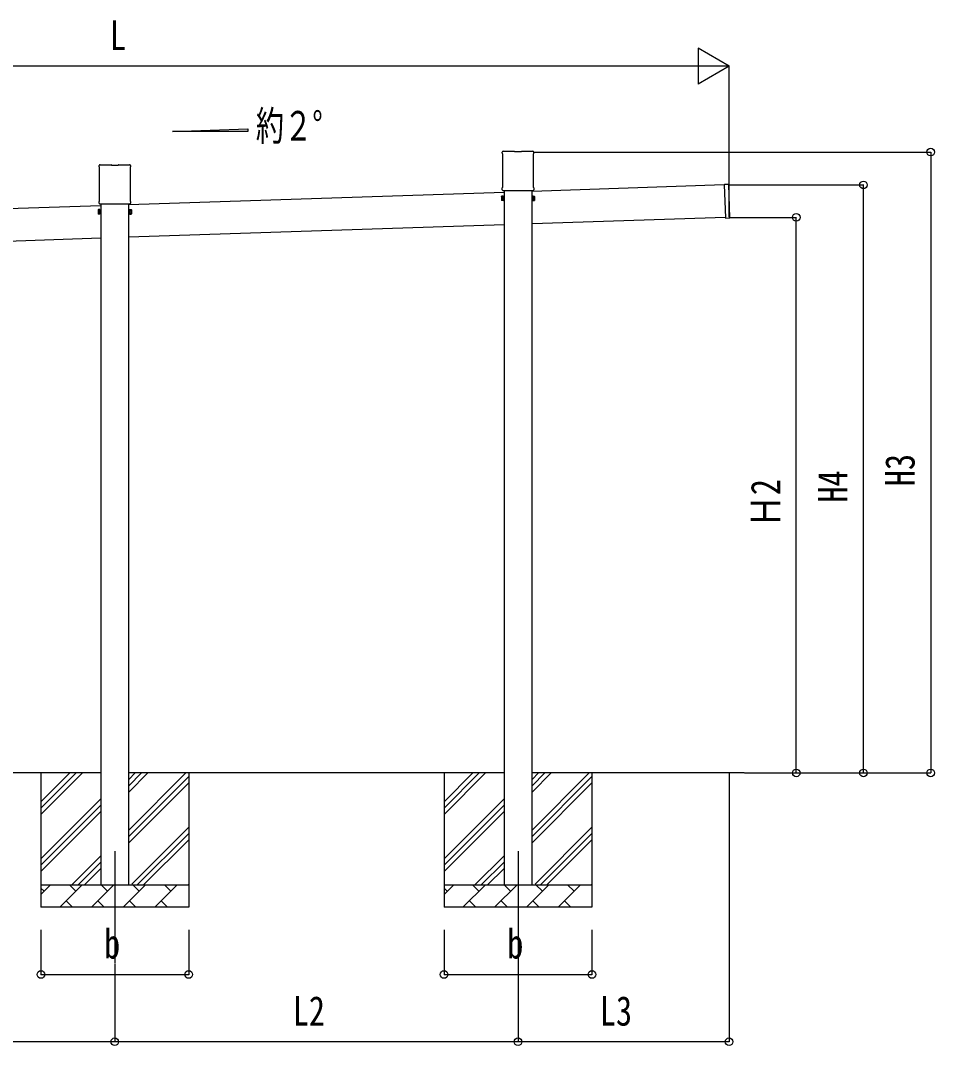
# Model space of a CAD drawing. Units: millimetres, scale not verified. Extents: x -16820 to 16820, y -11880 to 11880.
# Drawn here: x -5508 to -1428, y -4200 to 376 of the extents above; entities that cross this region are included whole.
import ezdxf
from ezdxf.enums import TextEntityAlignment as Align

# ---------------------------------------------------------------- set-up
doc = ezdxf.new("R2010")
doc.units = ezdxf.units.MM
doc.header["$LTSCALE"] = 50
for name, color, linetype in [('0-2_USER1', 3, 'Continuous'), ('0-4_YKK_12', 2, 'Continuous'), ('0-5_YKK_13', 4, 'Continuous'), ('0-6_YKK_A1', 4, 'Continuous'), ('0-7_YKK_D', 6, 'Continuous')]:
    doc.layers.add(name, color=color, linetype=linetype)
doc.styles.add('ＭＳ ゴシック', font='')
doc.styles.get('ＭＳ ゴシック').set_extended_font_data('MS Gothic')

msp = doc.modelspace()

# ---------------------------------------------------------------- linework, layer by layer
at = {"layer": '0-4_YKK_12'}
for p, q in [((-5087.37, -3333.48), (-5087.37, -3833.48)), ((-3287.37, -3333.48), (-3287.37, -3833.48))]:
    msp.add_line(p, q, dxfattribs=at)
at = {"layer": '0-5_YKK_13'}
for p, q in [((-3357.62, -216.78), (-3357.62, -211.83)), ((-3355.83, -220.24), (-3355.83, -220.24)), ((-3355.62, -220.65), (-3355.62, -220.65)), ((-3355.62, -367.4), (-3355.62, -220.65)), ((-3353.37, -207.58), (-3303.37, -207.58)), ((-3302.87, -210.58), (-3302.87, -208.08)), ((-3271.87, -210.58), (-3302.87, -210.58)), ((-3271.87, -208.08), (-3271.87, -210.58)), ((-3271.37, -207.58), (-3221.37, -207.58)), ((-3219.12, -220.65), (-3219.12, -220.65)), ((-3219.12, -220.65), (-3219.12, -367.4)), ((-3218.91, -220.24), (-3218.91, -220.24)), ((-3217.12, -211.83), (-3217.12, -216.78)), ((-5157.62, -276.77), (-5157.62, -271.82)), ((-5153.37, -267.57), (-5103.37, -267.57)), ((-5102.87, -270.57), (-5102.87, -268.07)), ((-5071.87, -270.57), (-5102.87, -270.57)), ((-5071.87, -268.07), (-5071.87, -270.57)), ((-5071.37, -267.57), (-5021.37, -267.57)), ((-5017.12, -271.82), (-5017.12, -276.77)), ((-5155.83, -280.23), (-5155.83, -280.23)), ((-5155.62, -280.64), (-5155.62, -280.64)), ((-5155.62, -427.39), (-5155.62, -280.64)), ((-5019.12, -280.64), (-5019.12, -280.64)), ((-5019.12, -280.64), (-5019.12, -427.39)), ((-5018.91, -280.23), (-5018.91, -280.23)), ((-2366.65, -357.26), (-2361.72, -505.18)), ((-2347.18, -356.11), (-2366.17, -356.74)), ((-2341.73, -504.51), (-2346.66, -356.59)), ((-3357.62, -379.28), (-3357.62, -371.28)), ((-3355.92, -382.68), (-3355.92, -382.68)), ((-3355.83, -367.81), (-3355.83, -367.81)), ((-3355.62, -367.4), (-3355.62, -367.4)), ((-3355.46, -382.78), (-3219.28, -382.78)), ((-3219.12, -367.4), (-3219.12, -367.4)), ((-3218.91, -367.81), (-3218.91, -367.81)), ((-3217.12, -371.28), (-3217.12, -379.28)), ((-5157.62, -439.27), (-5157.62, -431.27)), ((-5155.92, -442.67), (-5155.92, -442.67)), ((-5155.83, -427.8), (-5155.83, -427.8)), ((-5155.62, -427.39), (-5155.62, -427.39)), ((-5155.46, -442.77), (-5019.28, -442.77)), ((-5019.12, -427.39), (-5019.12, -427.39)), ((-5018.91, -427.8), (-5018.91, -427.8)), ((-5017.12, -431.27), (-5017.12, -439.27)), ((-2361.21, -505.66), (-2342.22, -505.03))]:
    msp.add_line(p, q, dxfattribs=at)
for points in [[(-3355.81, -382.74), (-3355.87, -382.71), (-3355.92, -382.68)], [(-3355.64, -382.78), (-3355.8, -382.74), (-3355.81, -382.74)], [(-3355.75, -382.69), (-3355.62, -382.75), (-3355.46, -382.78)], [(-3355.46, -382.78), (-3355.62, -382.78), (-3355.62, -382.78), (-3355.64, -382.78)], [(-3219.1, -382.78), (-3219.12, -382.78), (-3219.12, -382.78), (-3219.28, -382.78)], [(-3218.93, -382.74), (-3219.09, -382.78), (-3219.1, -382.78)], [(-3218.82, -382.68), (-3218.82, -382.68), (-3218.93, -382.74)], [(-5155.81, -442.73), (-5155.87, -442.7), (-5155.92, -442.67)], [(-5155.64, -442.77), (-5155.8, -442.73), (-5155.81, -442.73)], [(-5155.75, -442.68), (-5155.62, -442.74), (-5155.46, -442.77)], [(-5155.46, -442.77), (-5155.62, -442.77), (-5155.62, -442.77), (-5155.64, -442.77)], [(-5019.1, -442.77), (-5019.12, -442.77), (-5019.12, -442.77), (-5019.28, -442.77)], [(-5018.93, -442.73), (-5019.09, -442.76), (-5019.1, -442.77)], [(-5018.82, -442.67), (-5018.82, -442.67), (-5018.93, -442.73)]]:
    msp.add_lwpolyline(points, dxfattribs=at)
for centre, radius, start, end in [((-3353.37, -211.83), 4.25, 90, 180), ((-3353.37, -216.78), 4.25, 180, 234.62358), ((-3356.12, -220.65), 0.5, 0.0463, 54.58271), ((-3221.37, -211.83), 4.25, 0, 90), ((-3218.62, -220.65), 0.5, 125.41729, 179.9537), ((-3221.37, -216.78), 4.25, 305.37642, 0), ((-5153.37, -271.82), 4.25, 90, 180), ((-5021.37, -271.82), 4.25, 0, 90), ((-5153.37, -276.77), 4.25, 180, 234.62358), ((-5156.12, -280.64), 0.5, 0.0463, 54.58271), ((-5018.62, -280.64), 0.5, 125.41729, 179.9537), ((-5021.37, -276.77), 4.25, 305.37642, 0), ((-2366.15, -357.24), 0.5, 91.90882, 181.90882), ((-2347.16, -356.61), 0.5, 1.90882, 91.90882), ((-3353.37, -371.28), 4.25, 125.37642, 180), ((-3353.37, -379.28), 4.25, 180, 233.11111), ((-3356.12, -367.4), 0.5, 305.41588, 359.95511), ((-3218.62, -367.4), 0.5, 180.04713, 234.58188), ((-3221.37, -371.28), 4.25, 0, 54.62358), ((-3221.37, -379.28), 4.25, 306.88889, 0), ((-5153.37, -431.27), 4.25, 125.37642, 180), ((-5153.37, -439.27), 4.25, 180, 233.11111), ((-5156.12, -427.39), 0.5, 305.41588, 359.95511), ((-5018.62, -427.39), 0.5, 180.04713, 234.58188), ((-5021.37, -431.27), 4.25, 0, 54.62358), ((-5021.37, -439.27), 4.25, 306.88889, 0), ((-2361.22, -505.16), 0.5, 181.90882, 271.90882), ((-2342.23, -504.53), 0.5, 271.90882, 1.90882)]:
    msp.add_arc(centre, radius, start, end, dxfattribs=at)
for centre, major_axis, ratio, start_param, end_param in [((-3303.31, -208.01), (0.481, -0.181), 0.828259, 1.9947436, 1.996569), ((-3303.37, -208.08), (0.354, 0.354), 0.999467, 5.4996506, 7.06672), ((-3303.31, -208.01), (-0.181, 0.481), 0.828259, 4.2866163, 4.2884417), ((-3271.37, -208.08), (-0.354, 0.354), 0.999467, 5.4996506, 7.06672), ((-3271.43, -208.01), (0.181, 0.481), 0.828259, 1.9947436, 1.996569), ((-3271.43, -208.01), (0.481, 0.181), 0.828259, 1.1450236, 1.146849), ((-5103.31, -268), (0.481, -0.181), 0.828259, 1.9947436, 1.996569), ((-5103.37, -268.07), (0.354, 0.354), 0.999467, 5.4996506, 7.06672), ((-5103.31, -268), (-0.181, 0.481), 0.828259, 4.2866163, 4.2884417), ((-5071.37, -268.07), (-0.354, 0.354), 0.999467, 5.4996506, 7.06672), ((-5071.43, -268), (0.181, 0.481), 0.828259, 1.9947436, 1.996569), ((-5071.43, -268), (0.481, 0.181), 0.828259, 1.1450236, 1.146849)]:
    msp.add_ellipse(centre, major_axis=major_axis, ratio=ratio, start_param=start_param, end_param=end_param, dxfattribs=at)
at = {"layer": '0-6_YKK_A1'}
for p, q in [((-4830, -119.98), (-4494, -107.57)), ((-4494, -119.98), (-4830, -119.98)), ((-4494, -107.57), (-4494, -119.98)), ((-2366.62, -358.29), (-3224.87, -386.89)), ((-3349.87, -391.06), (-5024.87, -446.88)), ((-3361.37, -409.48), (-3360.61, -408.16)), ((-3361.37, -409.48), (-3361.37, -426.48)), ((-3349.87, -382.78), (-3349.87, -3483.48)), ((-3224.87, -3483.48), (-3224.87, -382.78)), ((-3213.37, -409.48), (-3214.13, -408.16)), ((-3213.37, -409.48), (-3213.37, -426.48)), ((-5149.87, -451.05), (-6824.87, -506.87)), ((-5149.87, -442.77), (-5149.87, -3483.48)), ((-5024.87, -3483.48), (-5024.87, -442.77)), ((-3361.37, -426.48), (-3360.61, -427.79)), ((-3354.37, -413.07), (-3360.61, -413.07)), ((-3354.37, -422.88), (-3360.61, -422.88)), ((-3354.37, -427.79), (-3360.61, -427.79)), ((-3351.87, -427.18), (-3354.37, -427.18)), ((-3222.87, -427.18), (-3220.37, -427.18)), ((-3220.37, -413.07), (-3214.13, -413.07)), ((-3220.37, -422.88), (-3214.13, -422.88)), ((-3220.37, -427.79), (-3214.13, -427.79)), ((-3213.37, -426.48), (-3214.13, -427.79)), ((-5161.37, -469.57), (-5160.61, -468.25)), ((-5161.37, -469.57), (-5161.37, -486.57)), ((-5161.37, -486.57), (-5160.61, -487.88)), ((-5154.37, -473.16), (-5160.61, -473.16)), ((-5154.37, -482.97), (-5160.61, -482.97)), ((-5154.37, -487.88), (-5160.61, -487.88)), ((-5151.87, -487.27), (-5154.37, -487.27)), ((-5022.87, -487.27), (-5020.37, -487.27)), ((-5020.37, -473.16), (-5014.13, -473.16)), ((-5020.37, -482.97), (-5014.13, -482.97)), ((-5020.37, -487.88), (-5014.13, -487.88)), ((-5013.37, -469.57), (-5014.13, -468.25)), ((-5013.37, -486.57), (-5014.13, -487.88)), ((-5013.37, -469.57), (-5013.37, -486.57)), ((-2361.79, -503.21), (-3224.87, -531.97)), ((-3349.87, -536.14), (-5024.87, -591.96)), ((-5149.87, -596.13), (-6824.87, -651.95)), ((-5149.87, -2983.48), (-6824.87, -2983.48)), ((-5417.37, -2983.48), (-5417.37, -3583.48)), ((-5417.37, -3168.53), (-5232.32, -2983.48)), ((-5417.37, -3140.24), (-5260.61, -2983.48)), ((-5417.37, -3111.96), (-5288.89, -2983.48)), ((-3349.87, -2983.48), (-5024.87, -2983.48)), ((-5024.87, -3238.58), (-4769.77, -2983.48)), ((-5024.87, -3040.59), (-4967.76, -2983.48)), ((-5024.87, -3012.3), (-4996.05, -2983.48)), ((-5024.87, -3068.87), (-4939.48, -2983.48)), ((-5024.87, -3266.86), (-4757.37, -2999.36)), ((-4757.37, -2983.48), (-4757.37, -3583.48)), ((-3617.37, -2983.48), (-3617.37, -3583.48)), ((-3617.37, -3168.53), (-3432.32, -2983.48)), ((-3617.37, -3140.24), (-3460.61, -2983.48)), ((-3617.37, -3111.96), (-3488.89, -2983.48)), ((-2277.76, -2983.48), (-3224.87, -2983.48)), ((-3224.87, -3238.58), (-2969.77, -2983.48)), ((-3224.87, -3040.59), (-3167.76, -2983.48)), ((-3224.87, -3012.3), (-3196.05, -2983.48)), ((-3224.87, -3068.87), (-3139.48, -2983.48)), ((-3224.87, -3266.86), (-2957.37, -2999.36)), ((-2957.37, -2983.48), (-2957.37, -3583.48)), ((-5024.87, -3295.15), (-4757.37, -3027.65)), ((-3224.87, -3295.15), (-2957.37, -3027.65)), ((-5417.37, -3366.52), (-5149.87, -3099.02)), ((-3617.37, -3366.52), (-3349.87, -3099.02)), ((-5417.37, -3394.8), (-5149.87, -3127.3)), ((-5417.37, -3423.09), (-5149.87, -3155.59)), ((-3617.37, -3394.8), (-3349.87, -3127.3)), ((-3617.37, -3423.09), (-3349.87, -3155.59)), ((-5011.27, -3479.53), (-4757.37, -3225.64)), ((-3211.27, -3479.53), (-2957.37, -3225.64)), ((-4986.93, -3483.48), (-4757.37, -3253.92)), ((-4958.65, -3483.48), (-4757.37, -3282.2)), ((-3186.93, -3483.48), (-2957.37, -3253.92)), ((-3158.65, -3483.48), (-2957.37, -3282.2)), ((-5279.77, -3483.48), (-5149.87, -3353.58)), ((-5251.49, -3483.48), (-5149.87, -3381.86)), ((-3479.77, -3483.48), (-3349.87, -3353.58)), ((-3451.49, -3483.48), (-3349.87, -3381.86)), ((-5223.2, -3483.48), (-5149.87, -3410.15)), ((-3423.2, -3483.48), (-3349.87, -3410.15)), ((-5417.37, -3483.48), (-4757.37, -3483.48)), ((-5417.37, -3526.37), (-5374.48, -3483.48)), ((-5403.03, -3512.03), (-5417.37, -3497.69)), ((-5333.06, -3583.48), (-5233.06, -3483.48)), ((-5261.61, -3512.03), (-5290.16, -3483.48)), ((-5191.64, -3583.48), (-5091.64, -3483.48)), ((-5120.19, -3512.03), (-5148.74, -3483.48)), ((-5050.21, -3583.48), (-4950.21, -3483.48)), ((-4978.77, -3512.03), (-5007.32, -3483.48)), ((-4908.79, -3583.48), (-4808.79, -3483.48)), ((-4837.35, -3512.03), (-4865.9, -3483.48)), ((-4760.66, -3483.48), (-4757.37, -3480.19)), ((-3617.37, -3483.48), (-2957.37, -3483.48)), ((-3617.37, -3526.37), (-3574.48, -3483.48)), ((-3603.03, -3512.03), (-3617.37, -3497.69)), ((-3533.06, -3583.48), (-3433.06, -3483.48)), ((-3461.61, -3512.03), (-3490.16, -3483.48)), ((-3391.64, -3583.48), (-3291.64, -3483.48)), ((-3320.19, -3512.03), (-3348.74, -3483.48)), ((-3250.21, -3583.48), (-3150.21, -3483.48)), ((-3178.77, -3512.03), (-3207.32, -3483.48)), ((-3108.79, -3583.48), (-3008.79, -3483.48)), ((-3037.35, -3512.03), (-3065.9, -3483.48)), ((-2960.66, -3483.48), (-2957.37, -3480.19)), ((-5304.5, -3554.92), (-5275.95, -3583.48)), ((-5163.08, -3554.92), (-5134.53, -3583.48)), ((-5021.66, -3554.92), (-4993.11, -3583.48)), ((-4880.24, -3554.92), (-4851.69, -3583.48)), ((-3504.5, -3554.92), (-3475.95, -3583.48)), ((-3363.08, -3554.92), (-3334.53, -3583.48)), ((-3221.66, -3554.92), (-3193.11, -3583.48)), ((-3080.24, -3554.92), (-3051.69, -3583.48)), ((-4757.37, -3583.48), (-5417.37, -3583.48)), ((-2957.37, -3583.48), (-3617.37, -3583.48))]:
    msp.add_line(p, q, dxfattribs=at)
for points in [[(-3354.37, -427.79), (-3354.37, -408.16), (-3360.61, -408.16)], [(-3354.37, -427.18), (-3354.37, -408.78), (-3351.87, -408.78)], [(-3220.37, -427.18), (-3220.37, -408.78), (-3222.87, -408.78)], [(-3220.37, -427.79), (-3220.37, -408.16), (-3214.13, -408.16)], [(-5154.37, -487.88), (-5154.37, -468.25), (-5160.61, -468.25)], [(-5154.37, -487.27), (-5154.37, -468.87), (-5151.87, -468.87)], [(-5020.37, -487.27), (-5020.37, -468.87), (-5022.87, -468.87)], [(-5020.37, -487.88), (-5020.37, -468.25), (-5014.13, -468.25)]]:
    msp.add_lwpolyline(points, dxfattribs=at)
for points in [[(-3351.87, -428.48), (-3351.87, -407.48), (-3349.87, -407.48), (-3349.87, -428.48)], [(-3222.87, -428.48), (-3222.87, -407.48), (-3224.87, -407.48), (-3224.87, -428.48)], [(-5151.87, -488.57), (-5151.87, -467.57), (-5149.87, -467.57), (-5149.87, -488.57)], [(-5022.87, -488.57), (-5022.87, -467.57), (-5024.87, -467.57), (-5024.87, -488.57)]]:
    msp.add_lwpolyline(points, close=True, dxfattribs=at)
for centre, radius, start, end in [((-3357.03, -410.62), 4.34, 145.61575, 214.38425), ((-3217.72, -410.62), 4.34, 325.61575, 34.38425), ((-3357.03, -425.34), 4.34, 145.61575, 214.38425), ((-3345.13, -417.98), 16.24, 162.41205, 197.58795), ((-3229.61, -417.98), 16.24, 342.41205, 17.58795), ((-3217.72, -425.34), 4.34, 325.61575, 34.38425), ((-5157.03, -470.7), 4.34, 145.61575, 214.38425), ((-5157.03, -485.43), 4.34, 145.61575, 214.38425), ((-5145.13, -478.07), 16.24, 162.41205, 197.58795), ((-5017.72, -470.7), 4.34, 325.61575, 34.38425), ((-5029.61, -478.07), 16.24, 342.41205, 17.58795), ((-5017.72, -485.43), 4.34, 325.61575, 34.38425)]:
    msp.add_arc(centre, radius, start, end, dxfattribs=at)
at = {"layer": '0-7_YKK_D'}
for p, q in [((-2345.11, 172.59), (-2483.67, 252.59)), ((-2483.67, 252.59), (-2483.67, 92.59)), ((-2505.11, 172.59), (-7616.88, 172.59)), ((-2345.11, 172.59), (-2622.24, 172.59)), ((-2345.11, 172.59), (-2483.67, 92.59)), ((-2345.11, -501.35), (-2345.11, 173.59)), ((-3220.37, -211.08), (-1444.11, -211.08)), ((-1445.11, -211.08), (-1445.11, -2983.48)), ((-2349.93, -357.77), (-1744.11, -357.77)), ((-1745.11, -2983.48), (-1745.11, -357.77)), ((-2345.4, -502.69), (-2044.11, -502.69)), ((-2045.11, -2983.48), (-2045.11, -502.69)), ((-2345.11, -2984.48), (-2345.11, -4184.48)), ((-2276.76, -2983.48), (-2044.11, -2983.48)), ((-2276.76, -2983.48), (-1444.11, -2983.48)), ((-2276.76, -2983.48), (-1744.11, -2983.48)), ((-5417.37, -3683.48), (-5417.37, -3884.48)), ((-4757.37, -3683.48), (-4757.37, -3884.48)), ((-3617.37, -3683.48), (-3617.37, -3884.48)), ((-2957.37, -3683.48), (-2957.37, -3884.48)), ((-5087.37, -3835.48), (-5087.37, -4184.48)), ((-5087.37, -3835.48), (-5087.37, -4184.48)), ((-3287.37, -3834.48), (-3287.37, -4184.48)), ((-3287.37, -3834.48), (-3287.37, -4184.48)), ((-5417.37, -3883.48), (-4757.37, -3883.48)), ((-3617.37, -3883.48), (-2957.37, -3883.48)), ((-5087.37, -4183.48), (-6887.37, -4183.48)), ((-3287.37, -4183.48), (-5087.37, -4183.48)), ((-2345.11, -4183.48), (-3287.37, -4183.48))]:
    msp.add_line(p, q, dxfattribs=at)
for centre in [(-1445.11, -211.08), (-1745.11, -357.77), (-2045.11, -502.69), (-2045.11, -2983.48), (-1745.11, -2983.48), (-1445.11, -2983.48), (-5417.37, -3883.48), (-4757.37, -3883.48), (-3617.37, -3883.48), (-2957.37, -3883.48), (-5087.37, -4183.48), (-5087.37, -4183.48), (-3287.37, -4183.48), (-3287.37, -4183.48), (-2345.11, -4183.48)]:
    msp.add_circle(centre, 17, dxfattribs=at)

# ---------------------------------------------------------------- texts
at = {"layer": '0-2_USER1', "style": 'ＭＳ ゴシック', "width": 0.7}
msp.add_text('約２°', height=132, dxfattribs=at).set_placement((-4457.79, -199.47), align=Align.BOTTOM_LEFT)
at = {"layer": '0-7_YKK_D', "style": 'ＭＳ ゴシック', "width": 0.8}
for s, p in [('L', (-5109, 204.59)), ('b', (-5135.37, -3851.48)), ('b', (-3335.37, -3851.48)), ('L2', (-4292.97, -4151.48)), ('L3', (-2921.84, -4151.48))]:
    msp.add_text(s, height=132, dxfattribs=at).set_placement(p, align=Align.BOTTOM_LEFT)
for s, p in [('H3', (-1477.11, -1702.88)), ('H4', (-1777.11, -1776.22)), ('Ｈ2', (-2077.11, -1887.09))]:
    msp.add_text(s, height=132, rotation=90, dxfattribs=at).set_placement(p, align=Align.BOTTOM_LEFT)

doc.saveas('drawing.dxf')
